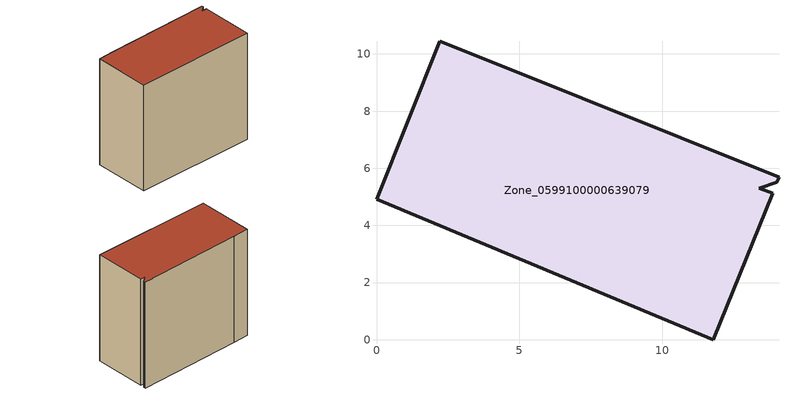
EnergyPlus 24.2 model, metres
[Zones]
Zone_0599100000639079
 floor ground (C_G): 11.78,0 0,4.91 2.22,10.44 3.75,9.84 14.09,5.68 14.02,5.5 13.39,5.31 13.86,5.12 z0
 wall outside (C_F): 0,4.91 11.78,0 13.86,5.12 13.39,5.31 14.02,5.5 14.09,5.68 3.75,9.84 2.22,10.44 0,4.91 z0:11.67
 roof outside (C_R): 13.86,5.12 13.39,5.31 14.02,5.5 14.09,5.68 3.75,9.84 2.22,10.44 0,4.91 11.78,0 z11.67
[BUILDING]
Pand.0599100000639079: North Axis=0; Terrain=City; Loads Convergence Tolerance Value=0.04; Temperature Convergence Tolerance Value=0.4; Solar Distribution=FullExterior; Maximum Number of Warmup Days=25; Minimum Number of Warmup Days=1
[Site:Location]
Rotterdam.The.Hague.AP_ZH_NLD Design_Conditions: Latitude=51.96; Longitude=4.45; Time Zone=1; Elevation=-4.5
[SITE:GROUNDTEMPERATURE:BUILDINGSURFACE]
18, 18, 18, 18, 18, 18, 18, 18, 18, 18, 18, 18
[MATERIAL] Thermal Absorptance=0.9; Solar Absorptance=0.7; Visible Absorptance=0.7
Name | Roughness | Thickness | Conductivity | Density | Specific Heat
G.TI.1946 | MediumSmooth | 0.15 | 1 | 540 | 1210
F.TI.1946 | Rough | 0.3 | 0.857143 | 1920 | 840
R.TI.1946 | MediumRough | 0.2 | 0.1 | 1500 | 1000
[CONSTRUCTION]
C_G: G.TI.1946
C_F: F.TI.1946
C_R: R.TI.1946
[ZONE]
Zone_0599100000639079: Type=1; Multiplier=1; Ceiling Height=Autocalculate; Volume=Autocalculate; Floor Area=autocalculate; Part of Total Floor Area=Yes
[ZONEINFILTRATION:DESIGNFLOWRATE]
Infil_Zone_0599100000639079: Zone or ZoneList or Space or SpaceList=Zone_0599100000639079; Schedule=AlwaysOn; Design Flow Rate Calculation Method=Flow/Area; Flow Rate per Floor Area=0.003; Constant Term Coefficient=1; Temperature Term Coefficient=0; Velocity Term Coefficient=0; Velocity Squared Term Coefficient=0
[HVACTEMPLATE:ZONE:IDEALLOADSAIRSYSTEM]
Zone_0599100000639079: Maximum Heating Supply Air Temperature=50; Minimum Cooling Supply Air Temperature=13; Maximum Heating Supply Air Humidity Ratio=0.0156; Minimum Cooling Supply Air Humidity Ratio=0.0077; Heating Limit=NoLimit; Cooling Limit=NoLimit; Dehumidification Control Type=ConstantSensibleHeatRatio; Cooling Sensible Heat Ratio=0.7; Dehumidification Setpoint=60; Humidification Control Type=None; Humidification Setpoint=30; Outdoor Air Method=None; Outdoor Air Flow Rate per Person=0.00944; Outdoor Air Flow Rate per Zone Floor Area=0; Outdoor Air Flow Rate per Zone=0; Demand Controlled Ventilation Type=None; Outdoor Air Economizer Type=NoEconomizer; Heat Recovery Type=None; Sensible Heat Recovery Effectiveness=0.7; Latent Heat Recovery Effectiveness=0.65
[ZONECONTROL:THERMOSTAT]
ThermostatControl_Zone_0599100000639079: Zone or ZoneList=Zone_0599100000639079; Control Type Schedule=DualSetpointControlType; Control 1=Thermostat_Zone_0599100000639079; Temperature Difference Between Cutout And Setpoint=0
[THERMOSTATSETPOINT:DUALSETPOINT]
Thermostat_Zone_0599100000639079: Heating Setpoint Temperature Schedule=HeatingSetpoint_Zone_0599100000639079; Cooling Setpoint Temperature Schedule=CoolingSetpoint_Zone_0599100000639079
[SCHEDULE:COMPACT]
HeatingSetpoint_Zone_0599100000639079: Through: 12/31, For: AllDays, Until: 24:00, 21
CoolingSetpoint_Zone_0599100000639079: Through: 12/31, For: AllDays, Until: 24:00, 24
DualSetpointControlType: Through: 12/31, For: AllDays, Until: 24:00, 4
AlwaysOn: Through: 12/31, For: AllDays, Until: 24:00, 1
